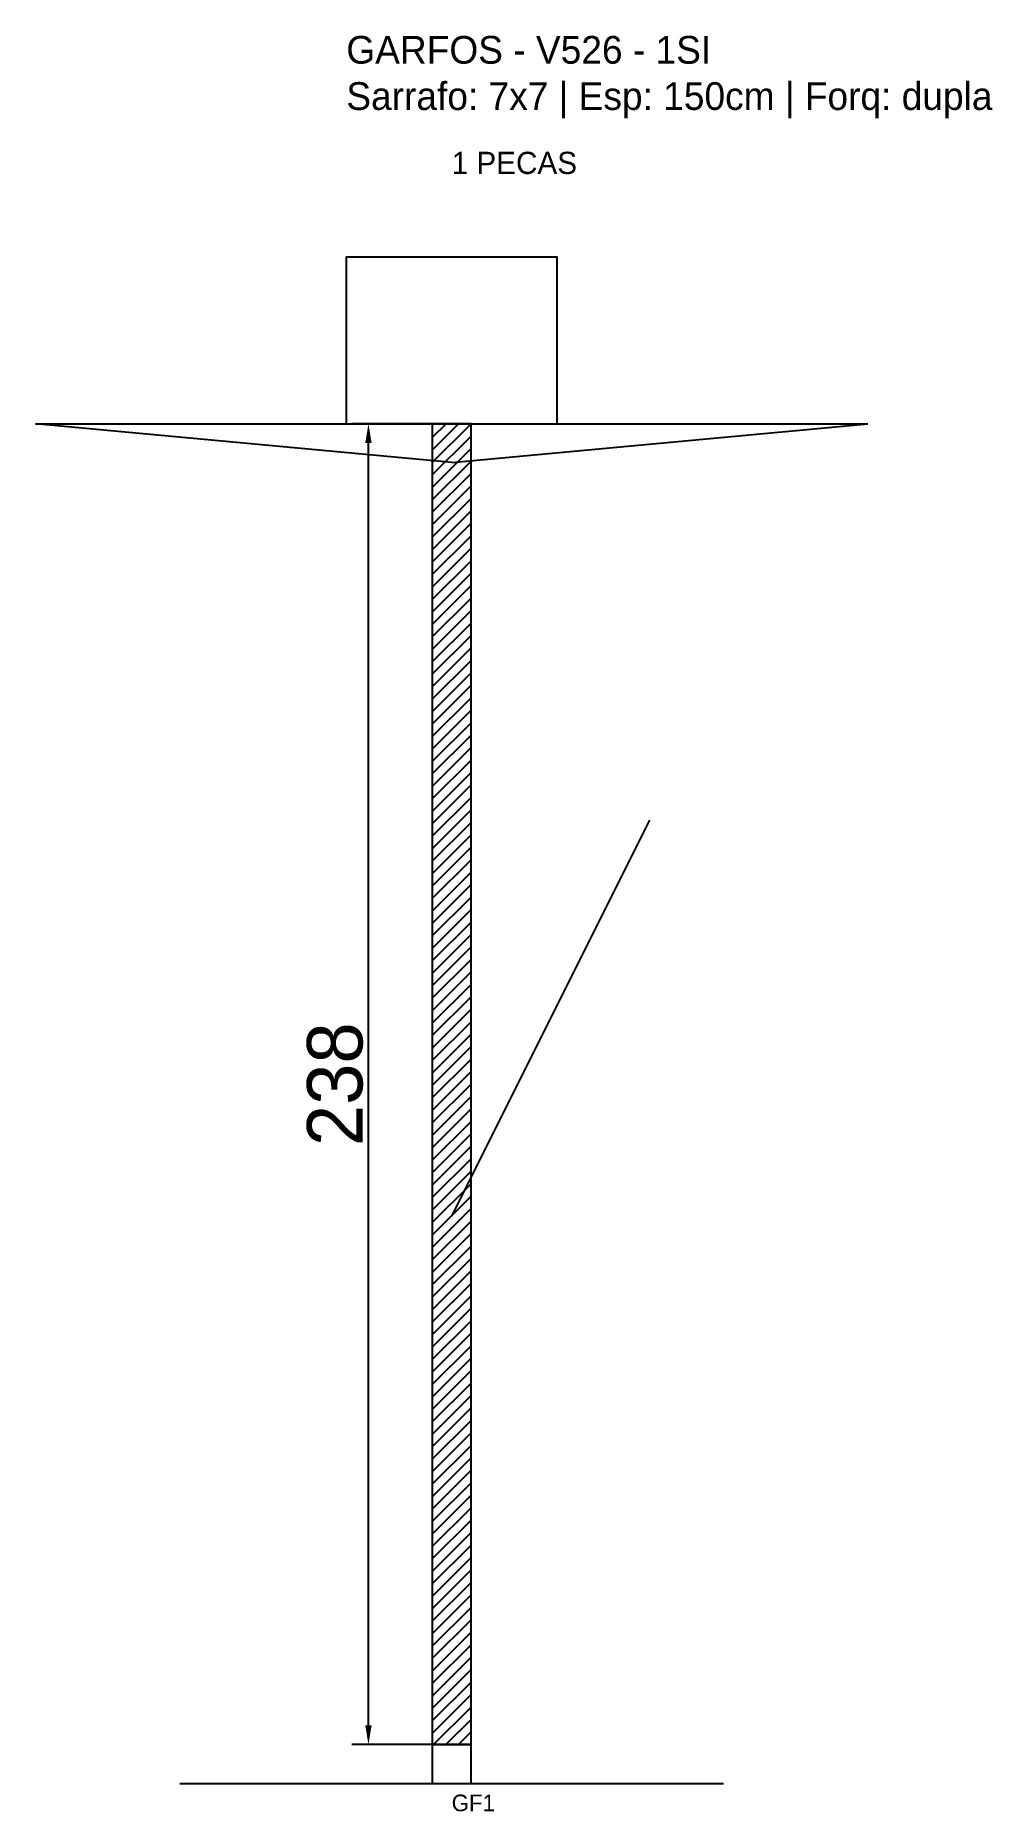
# Model space of a CAD drawing. Header units: metres. Extents: x -56 to 116, y -12 to 308.
import ezdxf

# ---------------------------------------------------------------- set-up
doc = ezdxf.new("R2010")
doc.units = ezdxf.units.M
for name, color, linetype in [('BARRA_ANCORAGEM', 1, 'Continuous'), ('COTA', 241, 'Continuous'), ('GARFOS OK', 3, 'Continuous'), ('NOME DA VIGA', 6, 'Continuous'), ('SARR_7x7', 40, 'Continuous'), ('VIGAS', 3, 'Continuous')]:
    doc.layers.add(name, color=color, linetype=linetype)
doc.dimstyles.new('EZ DXF', dxfattribs={"dimtxt": 10, "dimasz": 3.5, "dimexe": 3, "dimexo": 1.5, "dimgap": 1, "dimtad": 1, "dimdec": 1, "dimdsep": 46, "dimcen": 2.5, "dimazin": 3, "dimtfac": 1, "dimtmove": 0, "dimatfit": 3})

msp = doc.modelspace()

# ---------------------------------------------------------------- hatches: boundary and pattern name
at = {"layer": 'COTA'}
h = msp.add_hatch(dxfattribs=at)
h.set_pattern_fill('ANSI31', scale=0.5)
h.paths.add_polyline_path([(15.491843, 0), (22.491843, 0), (22.491843, 238), (15.491843, 238)])

# ---------------------------------------------------------------- linework, layer by layer
at = {"layer": 'BARRA_ANCORAGEM'}
msp.add_line((18.991843, 95.2), (54.691843, 166.6), dxfattribs=at)
at = {"layer": 'GARFOS OK'}
for p, q in [((18.991843, 231), (-56.008157, 238)), ((-56.008157, 238), (93.991843, 238)), ((18.991843, 231), (93.991843, 238))]:
    msp.add_line(p, q, dxfattribs=at)
at = {"layer": 'GARFOS OK', "linetype": 'CONTINUOUS'}
msp.add_line((-30, -7), (67.983686, -7), dxfattribs=at)
at = {"layer": 'GARFOS OK'}
msp.add_lwpolyline([(15.491843, 0), (22.491843, 0), (22.491843, 238), (15.491843, 238), (15.491843, 0)], dxfattribs=at)
at = {"layer": 'SARR_7x7'}
msp.add_lwpolyline([(15.491843, -7), (22.491843, -7), (22.491843, 0), (15.491843, 0), (15.491843, -7)], dxfattribs=at)
at = {"layer": 'VIGAS'}
msp.add_lwpolyline([(0, 238), (37.983686, 238), (37.983686, 268), (0, 268), (0, 238)], dxfattribs=at)

# ---------------------------------------------------------------- texts
at = {"layer": 'NOME DA VIGA'}
for s, height, p in [('1 PECAS', 4, (18.991843, 283)), ('GF1', 3, (18.991843, -12))]:
    msp.add_text(s, height=height, dxfattribs=at).set_placement(p)
at = {"layer": 'NOME DA VIGA', "insert": (0, 293), "char_height": 5, "attachment_point": 7}
msp.add_mtext('GARFOS - V526 - 1SI\\PSarrafo: 7x7 | Esp: 150cm | Forq: dupla', dxfattribs=at)

# ---------------------------------------------------------------- dimensions: what is measured, and where the dimension line sits
at = {"layer": 'COTA'}
msp.add_linear_dim(base=(3.991843, 0), p1=(18.991843, 0), p2=(18.991843, 238), angle=90, dimstyle='EZ DXF', dxfattribs=at).render()

doc.saveas('drawing.dxf')
